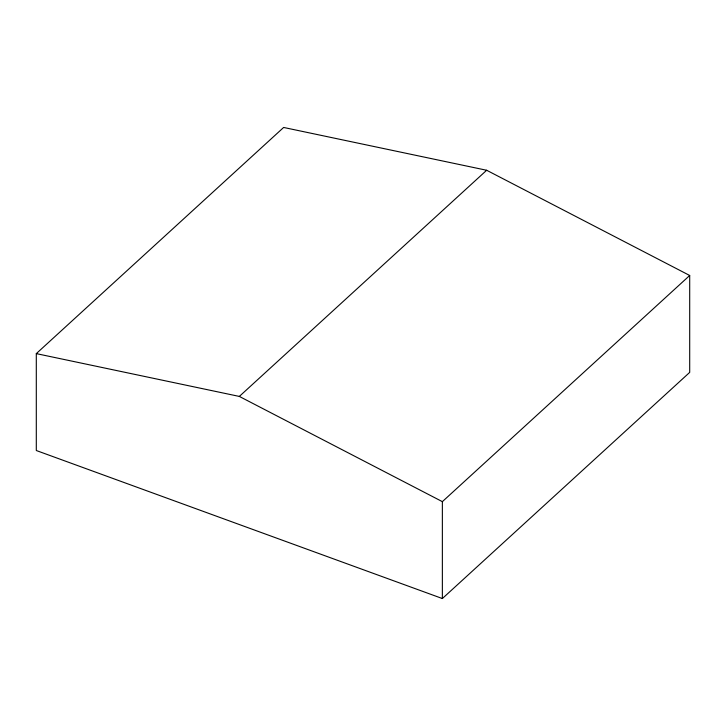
<?xml version="1.0" encoding="UTF-8"?>
<svg xmlns="http://www.w3.org/2000/svg" width="726" height="726" viewBox="0 0 726 726"><rect width="100%" height="100%" fill="white"/><g stroke="black" fill="none" stroke-linecap="round" stroke-linejoin="round"><path stroke-width="1.09" d="M36.3 353.616L283.639 127.458L486.665 170.265L689.7 275.481L689.7 372.384L442.361 598.542L36.3 450.519L36.3 353.616L239.335 396.423L442.361 501.648L442.361 598.542M239.335 396.423L486.665 170.265M442.361 501.648L689.7 275.481"/></g></svg>
